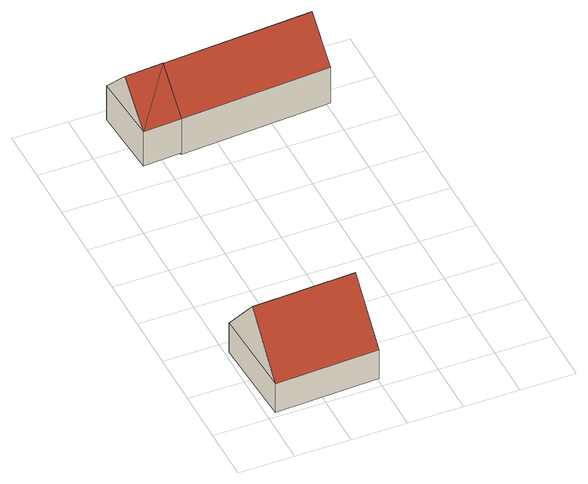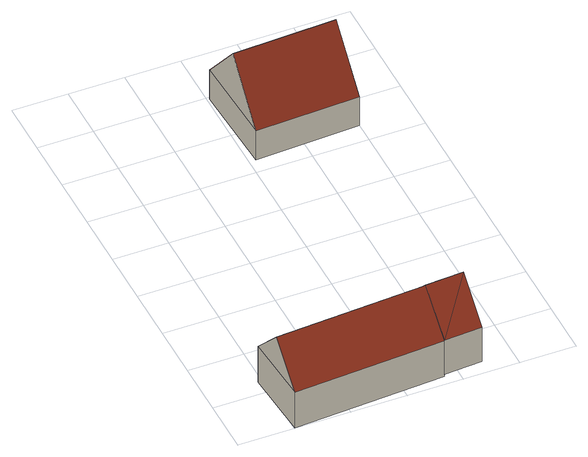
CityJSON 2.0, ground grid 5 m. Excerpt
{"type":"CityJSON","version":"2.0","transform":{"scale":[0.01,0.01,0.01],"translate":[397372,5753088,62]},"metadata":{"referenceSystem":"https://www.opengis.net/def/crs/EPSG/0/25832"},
"CityObjects":{
"building1":{"type":"Building","attributes":{"Gemeindeschluessel":"05515000","Geometrietyp2DReferenz":"3000","function":"31001_1000","roofType":"3100","measuredHeight":8.14},"address":[{"country":"Germany","locality":"Münster","thoroughfareNumber":"135","thoroughfareName":"Dülmener Straße"}],"geometry":[{"type":"Solid","lod":"2","boundaries":[[[[0,1,2,3]],[[4,5,1,0]],[[6,7,5,4]],[[3,2,7,6]],[[0,8,4]],[[6,9,3]],[[3,9,8,0]],[[4,8,9,6]],[[1,5,7,2]]]],"semantics":{"surfaces":[{"type":"WallSurface"},{"type":"RoofSurface"},{"type":"GroundSurface"}],"values":[[0,0,0,0,0,0,1,1,2]]}}]},
"building2":{"type":"Building","attributes":{"Gemeindeschluessel":"05515000","Geometrietyp2DReferenz":"3000","function":"31001_2460","roofType":"3100","measuredHeight":7.16},"geometry":[{"type":"Solid","lod":"2","boundaries":[[[[10,11,12,13]],[[14,15,11,10]],[[16,17,15,14]],[[13,12,17,16]],[[10,18,14]],[[16,19,13]],[[19,18,10]],[[10,13,19]],[[18,19,16]],[[16,14,18]],[[11,15,17,12]]]],"semantics":{"surfaces":[{"type":"WallSurface"},{"type":"RoofSurface"},{"type":"GroundSurface"}],"values":[[0,0,0,0,0,0,1,1,1,1,2]]}}]},
"building3":{"type":"Building","attributes":{"Gemeindeschluessel":"05515000","Geometrietyp2DReferenz":"3000","function":"31001_2700","roofType":"3100","measuredHeight":7.32},"geometry":[{"type":"Solid","lod":"2","boundaries":[[[[20,21,22,23]],[[24,25,21,20]],[[26,27,25,24]],[[23,22,27,26]],[[20,28,24]],[[26,29,23]],[[23,29,28,20]],[[24,28,29,26]],[[21,25,27,22]]]],"semantics":{"surfaces":[{"type":"WallSurface"},{"type":"RoofSurface"},{"type":"GroundSurface"}],"values":[[0,0,0,0,0,0,1,1,2]]}}]}
},
"vertices":[
[957,890,414],[957,890,104],[21,848,104],[21,848,414],[995,53,414],[995,53,104],[59,11,414],[59,11,104],[976,472,918],[40,429,918],
[325,3237,449],[325,3237,84],[672,3260,84],[672,3260,449],[283,3880,449],[283,3880,84],[629,3903,449],[629,3903,84],[304,3559,800],[651,3582,800],
[1992,3992,447],[1992,3992,65],[629,3903,65],[629,3903,447],[2034,3350,447],[2034,3350,65],[672,3260,447],[672,3260,65],[2013,3671,797],[651,3582,797]
]}
